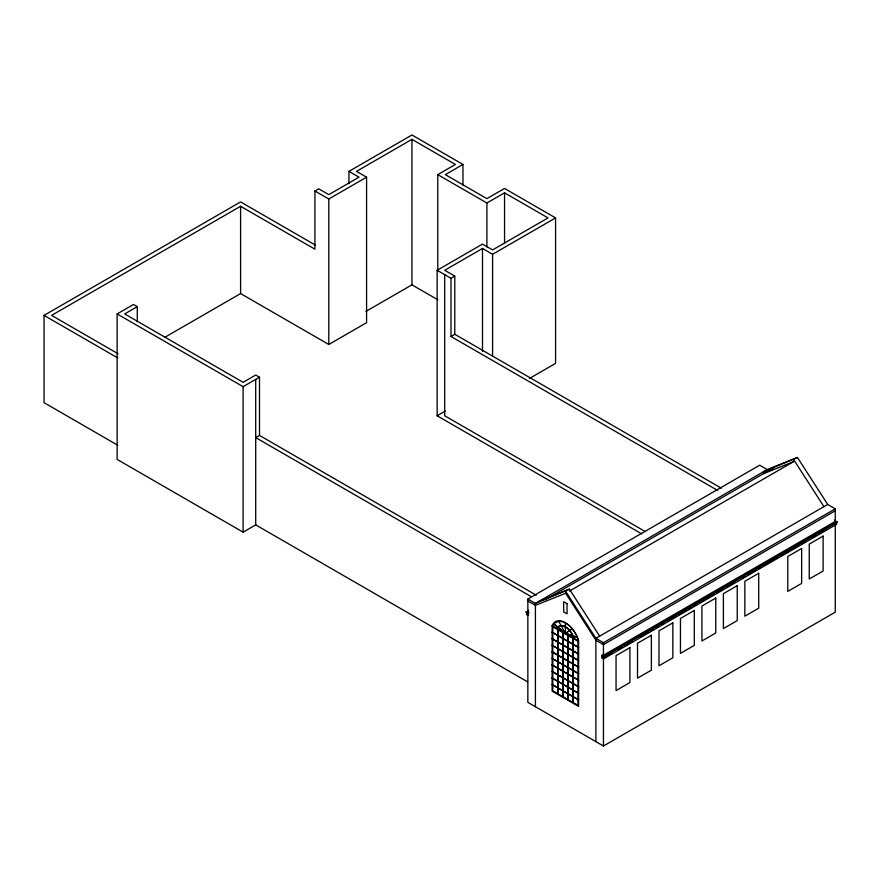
<?xml version="1.0" encoding="UTF-8"?>
<svg xmlns="http://www.w3.org/2000/svg" width="881" height="881" viewBox="0 0 881 881"><rect width="100%" height="100%" fill="white"/><g stroke="black" fill="none" stroke-linecap="round" stroke-linejoin="round"><path stroke-width="1.32" d="M552.431 625.84C561.175 613.088 576.603 630.675 578.31 640.773M556.759 628.34L557.574 627.03M557.056 628.505L557.838 627.261M557.629 626.953C563.862 622.206 570.844 630.477 573.102 635.895M557.915 627.195C563.928 622.735 570.613 630.598 572.815 635.796M577.165 637.426L565.47 633.362L572.044 628.869M572.099 628.946L565.47 633.241L577.121 637.282M117.823 445.268L44.05 402.672L44.05 315.387L240.59 201.914L315.156 244.962M348.942 183.711L348.942 171.366L359.03 177.18L328.789 194.635L318.713 188.82L314.924 191.001L314.924 249.191L240.59 206.275L51.605 315.387L118.076 353.766M348.942 171.366L411.945 134.991L462.966 164.45L462.966 185.043M437.769 270.709L437.769 174.636L455.411 164.45L411.945 139.352L356.508 171.366L366.584 177.18L366.584 322.666L328.789 344.482L240.59 293.571L164.527 337.489M527.675 681.894L255.71 524.878L243.112 532.157L117.129 459.408L117.129 313.933L133.505 304.474L137.282 306.654L137.282 321.752M137.282 306.654L124.684 313.933L243.112 382.31L255.71 375.031L259.499 377.211L259.499 435.412L536.21 595.171M314.924 191.001L328.789 199.007L366.584 177.18M462.966 164.45L445.334 174.636L486.907 198.643L504.549 188.457L555.57 217.915L555.57 363.401L529.426 378.489M437.769 174.636L486.907 203.004L504.549 192.818L548.015 217.915L492.578 249.918L482.502 244.103L437.141 270.291L437.141 415.766L641.709 533.875M365.945 311.4L411.945 284.838L437.791 299.76M117.129 313.933L243.112 386.671L259.499 377.211M555.57 217.915L492.578 254.29L482.502 248.464L444.696 270.291L454.783 276.105L454.783 334.295L721.385 488.228M437.141 270.291L450.995 278.286L454.783 276.105M259.499 435.412L255.71 437.593L531.243 596.668M450.995 278.286L450.995 336.487L454.783 334.295M437.141 415.766L445.279 411.075M528.556 610.269L526.177 612.372L527.851 613.341L528.688 612.857L527.851 611.645L527.851 599.036L759.675 465.201L767.23 469.562L797.47 457.47L827.711 504.483L835.265 508.844L835.265 522.18M767.23 469.562L535.417 603.408L527.851 599.036M545.152 599.719L766.294 472.051M528.556 610.996L526.177 612.372L528.479 612.736L527.851 615.29L526.596 614.564L527.223 612.009M526.177 611.645L527.851 612.614L528.688 612.13M599.664 636.137L569.434 589.136L535.417 603.408L535.417 706.727M797.47 457.47L763.453 471.742L763.453 473.681L793.693 461.589L793.693 459.651L823.933 506.663M569.434 591.074L793.693 461.589M827.711 504.483L595.886 638.318L595.886 741.648M835.265 510.782L603.452 644.628L595.886 640.256L565.646 593.254L565.646 591.316L595.886 638.318L603.452 642.69L835.265 508.844M834.593 520.098L836.95 522.18L603.452 656.995L601.767 656.015L602.604 654.803L603.452 655.288L835.265 521.453M601.767 656.015L603.452 656.015L603.452 642.69M601.976 656.136L602.813 655.651L602.186 658.206L602.186 656.015L603.452 656.752L836.95 522.18M601.767 655.288L603.452 656.257L836.95 521.453M603.452 658.206L605.831 656.83M608.198 655.453L611.766 653.394M618.903 649.275L622.471 647.216M624.849 645.85L631.974 641.731M640.3 636.93L648.625 632.118M651.004 630.752L653.383 629.375M656.94 627.316L659.318 625.939M661.697 624.574L664.076 623.197M667.644 621.138L670.023 619.761M672.401 618.396L675.969 616.337M678.348 614.96L680.727 613.583M683.094 612.218L686.662 610.159M689.041 608.782L691.42 607.416M693.799 606.04L697.367 603.981M699.745 602.604L703.313 600.545M705.692 599.179L708.06 597.803M710.438 596.426L714.006 594.367M716.385 593.001L723.521 588.882M727.089 586.823L734.214 582.704M742.54 577.892L744.919 576.526M748.487 574.467L750.865 573.091M753.244 571.725L755.623 570.348M759.18 568.289L761.558 566.912M763.937 565.547L767.505 563.488M769.884 562.111L772.263 560.734M774.641 559.369L778.209 557.31M780.588 555.933L782.967 554.556M785.334 553.191L788.902 551.132M791.281 549.755L799.607 544.954M801.985 543.577L805.553 541.518M812.678 537.399L816.247 535.34M818.625 533.974L825.761 529.855M527.851 612.614L527.851 702.366L603.452 746.009L835.265 612.163L835.265 524.36M767.23 471.5L773.54 468.978M539.194 601.227L569.434 589.136M565.646 593.254L535.417 605.346L527.851 600.985M565.371 622.636L562.519 621.336A19.922 11.508 60 0 0 552.134 625.664L552.134 691.133L578.597 706.408L578.597 640.95A19.922 11.508 60 0 0 568.212 624.618L565.371 622.636L565.371 634.034M450.995 336.487L717.608 490.409M645.41 531.65L444.696 415.766L444.696 274.409M44.05 315.387L117.823 357.983M552.134 625.664L578.597 640.95M527.851 612.372L528.688 612.857M527.851 614.564L528.479 614.927M602.186 658.206L603.452 658.933L836.532 524.36L836.532 522.18M552.134 632.095L578.597 647.37M552.134 632.338L578.597 647.612M552.134 638.637L578.597 653.911M552.134 638.879L578.597 654.154M552.134 645.189L578.597 660.464M552.134 645.432L578.597 660.706M552.134 651.731L578.597 667.005M552.134 651.973L578.597 667.247M552.134 658.283L578.597 673.558M552.134 658.525L578.597 673.8M552.134 664.825L578.597 680.099M552.134 665.067L578.597 680.341M552.134 671.377L578.597 686.651M552.134 671.619L578.597 686.894M552.134 677.918L578.597 693.193M552.134 678.161L578.597 693.435M552.134 684.471L578.597 699.745M552.134 684.713L578.597 699.988M553.609 623.715L565.261 633.12L558.631 621.171M553.565 623.792L565.261 633.241M573.157 636.038L573.972 638.273M572.903 635.961L573.685 638.108M603.452 656.257L603.452 746.009M602.604 654.803L602.604 655.53M577.969 647.006L577.969 641.313L552.772 626.754L552.772 632.459M577.969 647.249L577.969 653.548M577.969 653.79L577.969 660.1M577.969 660.343L577.969 666.642M577.969 666.884L577.969 673.194M577.969 673.436L577.969 679.736M577.969 679.978L577.969 686.288M577.969 686.53L577.969 692.829M577.969 693.072L577.969 699.382M577.969 699.624L577.969 705.318L552.772 690.77L552.772 685.077M573.035 638.461L573.035 702.476M572.826 638.34L572.826 702.355M567.992 635.553L567.992 699.558M567.782 635.432L567.782 699.437M562.948 632.635L562.948 696.651M562.739 632.514L562.739 696.53M557.915 629.728L557.915 693.743M557.706 629.607L557.706 693.622M552.772 632.701L552.772 639M552.772 639.243L552.772 645.553M552.772 645.795L552.772 652.094M552.772 652.336L552.772 658.647M552.772 658.889L552.772 665.188M552.772 665.43L552.772 671.74M552.772 671.983L552.772 678.282M552.772 678.524L552.772 684.834M504.549 192.818L504.549 243.596M492.578 254.29L492.578 355.847M486.907 203.004L486.907 246.922M482.502 248.464L482.502 351.398M411.945 139.352L411.945 284.838M328.789 199.007L328.789 344.482M255.71 379.403L255.71 524.878M243.112 386.671L243.112 532.157M240.59 206.275L240.59 293.571M629.904 647.645L616.05 655.64L616.05 690.561L629.904 682.555L629.904 647.645M651.378 635.245L637.514 643.251L637.514 678.161L651.378 670.166L651.378 635.245M672.842 622.856L658.988 630.851L658.988 665.772L672.842 657.766L672.842 622.856M694.305 610.456L680.451 618.462L680.451 653.372L694.305 645.377L694.305 610.456M715.779 598.067L701.915 606.062L701.915 640.983L715.779 632.976L715.779 598.067M737.243 585.667L723.389 593.673L723.389 628.582L737.243 620.587L737.243 585.667M758.717 573.278L744.852 581.273L744.852 616.193L758.717 608.187L758.717 573.278M801.644 548.489L787.79 556.484L787.79 591.404L801.644 583.398L801.644 548.489M823.118 536.089L809.254 544.095L809.254 579.004L823.118 571.009L823.118 536.089M567.045 603.65L563.686 601.712L563.686 611.899L567.045 613.837L567.045 603.65"/></g></svg>
